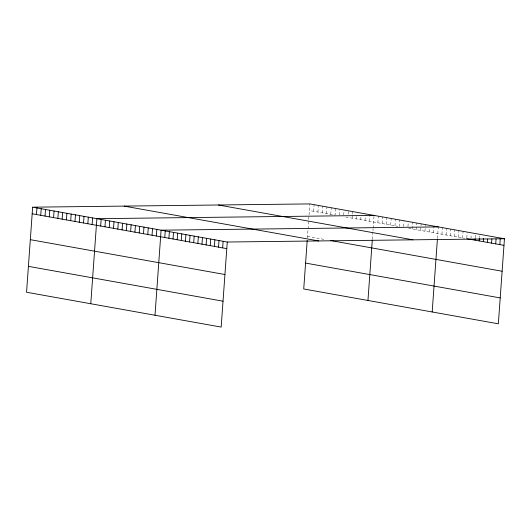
<?xml version="1.0" encoding="UTF-8"?>
<svg xmlns="http://www.w3.org/2000/svg" width="531" height="531" viewBox="0 0 531 531"><rect width="100%" height="100%" fill="white"/><g stroke="black" fill="none" stroke-linecap="round" stroke-linejoin="round"><path stroke-width="0.4" stroke-dasharray="2.65 1.99" d="M307.383 238.021L309.832 203.911M313.635 211.278L314.113 204.674M317.916 212.048L318.394 205.444M322.204 212.812L322.675 206.207M326.485 213.581L326.957 206.977M330.767 214.345L331.238 207.74M335.519 208.51L335.048 215.108L309.354 210.515M339.389 215.055L339.74 210.103M343.73 214.995L344.022 210.867M348.13 214.112L348.363 210.807M352.172 218.175L352.411 214.876M352.471 214.053L352.644 211.577M356.454 218.945L356.633 216.469M360.735 219.708L360.974 216.409M365.016 220.478L365.434 214.703M369.297 221.241L369.775 214.643M372.344 239.275L372.848 232.213M372.961 230.64L373.074 229.073M373.134 228.29L374.056 215.407M377.86 222.774L378.337 216.177M382.147 223.544L382.619 216.94M386.429 224.308L386.9 217.71M390.71 225.078L391.181 218.473M394.991 225.841L395.462 219.243M399.272 226.611L399.743 220.007M403.613 226.551L403.965 221.6M407.954 226.491L408.186 223.193M412.116 228.907L412.587 222.31M416.397 229.677L416.868 223.073M420.678 230.441L421.149 223.843M424.959 231.211L425.258 227.082M425.318 226.259L425.437 224.606M429.24 231.974L429.479 228.675M433.522 232.744L434 226.14M437.471 238.22L438.281 226.91M441.945 234.251L442.416 227.646M446.08 234.987L446.551 228.39M450.215 235.731L450.686 229.126M454.35 236.474L454.821 229.87M458.485 237.211L458.957 230.607M462.62 237.954L463.092 231.35M466.815 237.868L467.167 232.917M470.951 238.605L471.249 234.483M475.205 237.696L475.384 235.22M479.4 237.609L479.52 235.963M345.747 217.026L397.845 226.352M408.545 228.27L464.685 238.319M307.502 236.408L324.627 239.468"/><path stroke-width="0.8" d="M32.65 207.183L26.55 292.249L221.168 327.089L227.268 242.023L32.65 207.183L309.832 203.911L504.45 238.751L498.35 323.817L303.732 288.977L307.21 240.443M36.453 214.551L36.931 207.946M40.734 215.314L41.212 208.716M45.022 216.084L45.493 209.48M49.303 216.847L49.775 210.249M53.585 217.617L54.056 211.013M57.866 218.38L58.337 211.783M62.147 219.15L62.618 212.546M66.428 219.914L66.899 213.316M70.709 220.684L71.181 214.079M74.99 221.447L75.462 214.849M79.272 222.217L79.743 215.613M83.553 222.98L84.024 216.382M87.834 223.75L88.312 217.146M92.115 224.513L92.593 217.916M90.774 303.745L96.874 218.679L374.056 215.407M100.678 226.047L101.155 219.449M104.965 226.817L105.437 220.212M109.247 227.58L109.718 220.982M113.528 228.35L113.999 221.746M117.809 229.113L118.28 222.509M122.09 229.883L122.561 223.279M126.371 230.646L126.843 224.042M130.653 231.416L131.124 224.812M134.934 232.18L135.405 225.575M139.215 232.95L139.686 226.345M143.496 233.713L143.967 227.109M147.777 234.483L148.255 227.879M152.058 235.246L152.536 228.642M156.34 236.016L156.818 229.412M154.999 315.241L161.099 230.175L438.281 226.91M164.763 237.523L165.234 230.919M168.898 238.26L169.369 231.662M173.033 239.003L173.504 232.399M177.168 239.74L177.639 233.142M181.303 240.483L181.775 233.879M185.438 241.22L185.91 234.622M189.574 241.963L190.045 235.359M193.709 242.707L194.18 236.103M197.844 243.444L198.315 236.839M201.979 244.187L202.457 237.583M206.114 244.924L206.592 238.326M210.249 245.667L210.727 239.063M214.385 246.404L214.863 239.806M218.526 247.147L218.998 240.543M222.662 247.884L223.133 241.286M367.956 300.473L372.284 240.058M432.181 311.969L437.411 239.003M475.026 240.171L475.145 238.525M479.161 240.915L479.34 238.439M483.296 241.651L483.535 238.353M487.431 242.395L487.67 239.096M491.567 243.138L491.865 239.01M495.708 243.875L496.06 238.923M499.844 244.618L500.255 238.837M227.268 242.023L504.45 238.751M466.756 238.691L503.979 245.355M218.36 204.986L412.979 239.833M330.335 240.49L502.12 271.248M124.115 206.101L318.739 240.948M32.172 213.781L226.797 248.627M305.59 263.084L500.209 297.924M30.32 239.673L224.938 274.52M28.408 266.356L223.027 301.196"/></g></svg>
